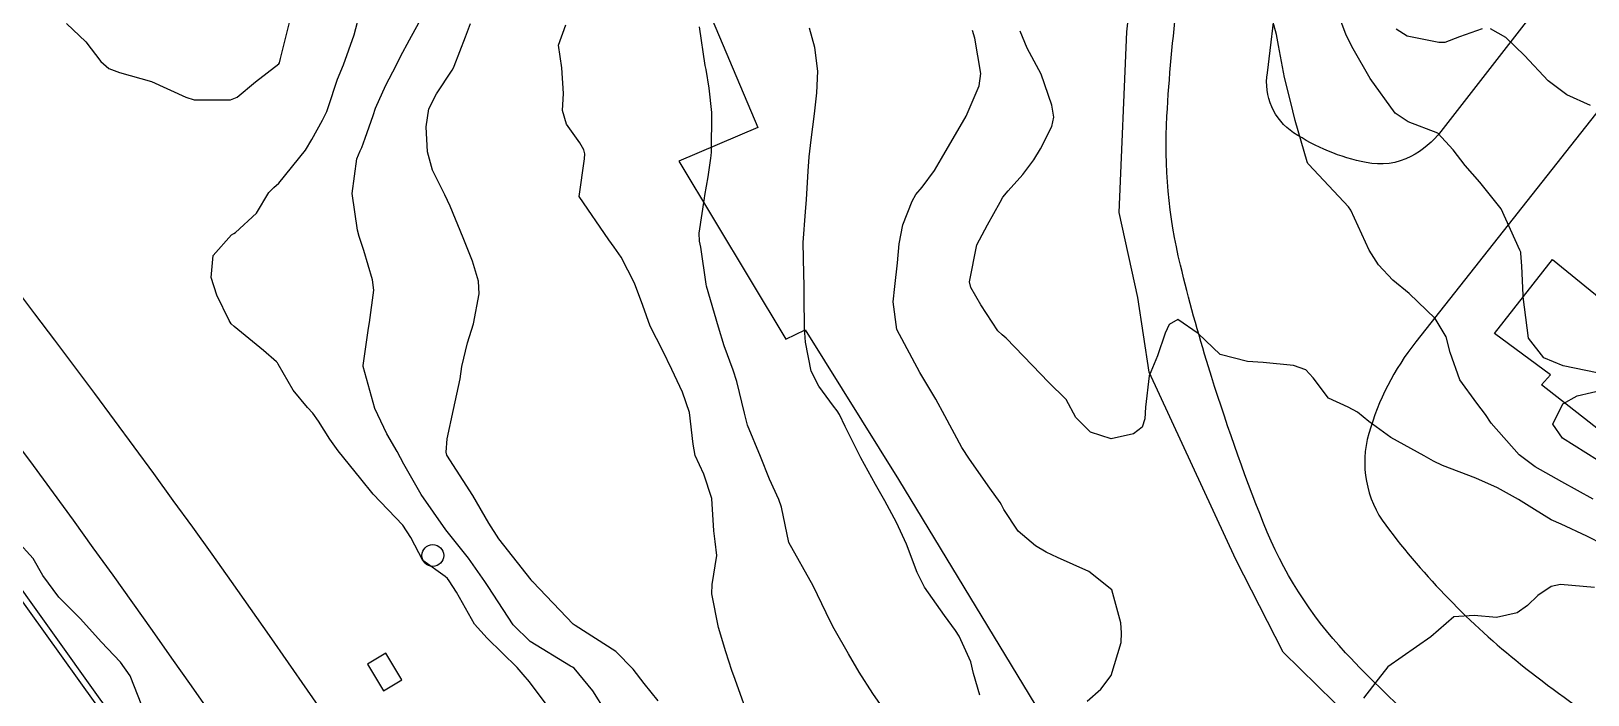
# Model space of a CAD drawing. Header units: metres. Extents: x 318500 to 325275, y 7408834 to 7428799.
# Drawn here: x 320211.8 to 320284.4, y 7410750.4 to 7410781.4 of the extents above; entities that cross this region are included whole.
import ezdxf

# ---------------------------------------------------------------- set-up
doc = ezdxf.new("R2010")
doc.units = ezdxf.units.M
doc.header["$MEASUREMENT"] = 0
for name, color, linetype in [('Armário', 45, 'Continuous'), ('Canaleta de Drenagem', 151, 'Continuous'), ('Curvas de Nivel 1m', 11, 'Continuous'), ('Curvas de Nivel 5m', 15, 'Continuous'), ('Edificações', 30, 'Continuous'), ('Linha Férrea', 20, 'Continuous'), ('Postes', 20, 'Continuous'), ('Vias Primárias', 230, 'Continuous')]:
    doc.layers.add(name, color=color, linetype=linetype)

msp = doc.modelspace()

# ---------------------------------------------------------------- linework, layer by layer
at = {"layer": 'Armário'}
msp.add_lwpolyline([(320227.526, 7410751.835), (320228.277, 7410750.585), (320229.126, 7410751.095), (320228.376, 7410752.345)], close=True, dxfattribs=at)
at = {"layer": 'Canaleta de Drenagem'}
for points in [[(320234.279, 7410717.589), (320234.538, 7410718.17, 0.190757), (320234.58, 7410719.184), (320232.571, 7410722.911), (320230.497, 7410726.643), (320225.814, 7410734.398), (320220.687, 7410741.912), (320214.818, 7410750.03), (320207.859, 7410759.732), (320198.444, 7410772.207), (320190.764, 7410782.293), (320176.994, 7410797.454)], [(320234.553, 7410717.467), (320234.812, 7410718.048, 0.194627), (320234.855, 7410719.306), (320232.834, 7410723.055), (320230.757, 7410726.794), (320226.066, 7410734.56), (320220.932, 7410742.085), (320215.061, 7410750.205), (320208.101, 7410759.91), (320198.683, 7410772.389), (320190.995, 7410782.485), (320177.216, 7410797.655)]]:
    msp.add_lwpolyline(points, format="xyb", dxfattribs=at)
at = {"layer": 'Curvas de Nivel 1m', "flags": 128}
for points, elevation in [([(320284.691, 7410759.522), (320283.22, 7410760.329), (320281.98, 7410761.039), (320281.238, 7410761.596), (320279.93, 7410763.07), (320279.665, 7410763.475), (320279.269, 7410764.005), (320278.467, 7410765.088), (320278.023, 7410766.375), (320277.834, 7410767.102), (320277.323, 7410767.962), (320276.098, 7410769.122), (320275.346, 7410769.749), (320274.669, 7410770.456), (320274.239, 7410771.147), (320273.388, 7410773.007), (320273.284, 7410773.162), (320271.419, 7410775.135), (320271.381, 7410775.19), (320271.354, 7410775.258), (320270.792, 7410777.196), (320270.565, 7410778.087), (320270.295, 7410779.202), (320270.016, 7410780.681), (320269.918, 7410781.206), (320269.515, 7410782.668)], 751), ([(320284.871, 7410765.419), (320283.291, 7410765.754), (320282.383, 7410766.12), (320281.665, 7410767.045), (320281.423, 7410768.964), (320281.421, 7410769.049), (320281.353, 7410770.397), (320281.318, 7410771.009), (320281.307, 7410771.051), (320281.273, 7410771.139), (320280.397, 7410773.065), (320279.409, 7410774.321), (320278.71, 7410775.091), (320278.155, 7410775.827), (320277.435, 7410776.598), (320276.053, 7410777.124), (320275.446, 7410777.534), (320274.289, 7410779.148), (320273.491, 7410780.529), (320273.174, 7410781.165), (320272.717, 7410782.376)], 752), ([(320213.487, 7410781.708), (320214.388, 7410780.856), (320215.091, 7410779.936), (320215.465, 7410779.62), (320215.957, 7410779.43), (320217.457, 7410779.016), (320219.056, 7410778.276), (320219.444, 7410778.147), (320221.139, 7410778.16), (320221.446, 7410778.279), (320222.3, 7410778.999), (320223.388, 7410779.831), (320223.421, 7410779.88), (320223.472, 7410780.076), (320223.896, 7410781.824)], 742), ([(320236.083, 7410749.65), (320235.083, 7410751.007), (320234.778, 7410751.356), (320234.507, 7410751.669), (320233.11, 7410753.037), (320232.52, 7410753.699), (320231.668, 7410755.186), (320231.336, 7410755.717), (320231.256, 7410755.823), (320231.152, 7410755.914), (320230.098, 7410756.675), (320229.539, 7410757.744), (320229.178, 7410758.31), (320227.79, 7410759.764), (320227.211, 7410760.47), (320226.161, 7410761.786), (320225.766, 7410762.323), (320225.244, 7410763.164), (320224.977, 7410763.534), (320224.718, 7410763.808), (320224.058, 7410764.614), (320223.362, 7410765.829), (320223.332, 7410765.881), (320223.282, 7410765.934), (320222.67, 7410766.455), (320221.306, 7410767.582), (320221.165, 7410767.71), (320221.065, 7410767.854), (320220.496, 7410769.037), (320220.226, 7410769.867), (320220.325, 7410770.886), (320221.176, 7410771.853), (320221.292, 7410771.92), (320221.362, 7410771.962), (320222.34, 7410772.875), (320222.925, 7410773.835), (320223.161, 7410774.064), (320223.394, 7410774.265), (320224.627, 7410775.812), (320224.925, 7410776.3), (320225.431, 7410777.209), (320225.628, 7410777.606), (320225.696, 7410777.796), (320226.132, 7410779.118), (320226.4, 7410779.786), (320226.898, 7410781.192), (320227.065, 7410781.776)], 743), ([(320238.632, 7410749.617), (320238.041, 7410750.587), (320237.161, 7410751.639), (320237.091, 7410751.689), (320236.988, 7410751.744), (320235.109, 7410752.896), (320234.313, 7410753.672), (320233.147, 7410755.46), (320233.003, 7410755.692), (320232.229, 7410756.772), (320231.484, 7410757.715), (320231.176, 7410758.103), (320230.03, 7410759.738), (320229.221, 7410761.163), (320228.901, 7410761.753), (320228.424, 7410762.573), (320227.871, 7410763.764), (320227.329, 7410765.72), (320227.32, 7410765.77), (320227.573, 7410767.5), (320227.619, 7410767.767), (320227.816, 7410769.274), (320227.763, 7410769.766), (320227.35, 7410771.124), (320227.143, 7410771.773), (320227.061, 7410772.078), (320226.814, 7410773.779), (320227.029, 7410775.398), (320227.189, 7410775.773), (320227.256, 7410775.928), (320227.419, 7410776.373), (320227.783, 7410777.418), (320227.899, 7410777.765), (320228.383, 7410778.834), (320228.856, 7410779.756), (320229.059, 7410780.169), (320229.482, 7410780.948), (320229.913, 7410781.744)], 744), ([(320245.075, 7410749.981), (320244.666, 7410751.116), (320244.514, 7410751.539), (320244.236, 7410752.41), (320243.901, 7410753.548), (320243.591, 7410755.105), (320243.601, 7410755.553), (320243.82, 7410756.901), (320243.732, 7410757.552), (320243.678, 7410758.046), (320243.59, 7410759.554), (320243.217, 7410760.695), (320242.808, 7410761.566), (320242.713, 7410762.092), (320242.54, 7410763.571), (320242.215, 7410764.521), (320241.725, 7410765.583), (320241.293, 7410766.448), (320240.708, 7410767.596), (320240.366, 7410768.558), (320239.982, 7410769.604), (320239.352, 7410770.817), (320239.027, 7410771.285), (320238.776, 7410771.619), (320237.39, 7410773.64), (320237.643, 7410775.41), (320237.658, 7410775.636), (320237.611, 7410775.827), (320237.425, 7410776.144), (320236.802, 7410777.021), (320236.623, 7410777.652), (320236.661, 7410778.443), (320236.581, 7410779.653), (320236.435, 7410780.706), (320236.773, 7410781.651)], 746), ([(320251.804, 7410749.439), (320251.085, 7410750.457), (320250.457, 7410751.46), (320249.962, 7410752.321), (320249.287, 7410753.477), (320249.125, 7410753.8), (320248.313, 7410755.488), (320247.18, 7410757.5), (320246.832, 7410759.149), (320246.701, 7410759.515), (320246.272, 7410760.461), (320245.85, 7410761.524), (320245.252, 7410762.979), (320245.1, 7410763.532), (320244.747, 7410765.01), (320244.575, 7410765.541), (320244.165, 7410766.679), (320243.894, 7410767.551), (320243.338, 7410769.458), (320243.316, 7410769.56), (320243.069, 7410771.276), (320243.015, 7410771.565), (320242.993, 7410771.938), (320243.24, 7410773.562), (320243.263, 7410773.69), (320243.405, 7410774.56), (320243.54, 7410775.437), (320243.557, 7410775.558), (320243.573, 7410775.709), (320243.576, 7410777.558), (320243.457, 7410778.699), (320243.313, 7410779.562), (320243.28, 7410779.756), (320243.003, 7410781.567)], 747), ([(320256.09, 7410750.38), (320255.794, 7410751.39), (320255.657, 7410751.943), (320255.117, 7410753.131), (320254.941, 7410753.402), (320254.43, 7410754.108), (320253.503, 7410755.416), (320253.16, 7410756.105), (320252.66, 7410757.428), (320252.199, 7410758.444), (320251.658, 7410759.443), (320251.212, 7410760.219), (320250.527, 7410761.461), (320249.801, 7410762.922), (320249.53, 7410763.476), (320249.43, 7410763.646), (320249.264, 7410763.86), (320248.575, 7410764.793), (320248.221, 7410765.496), (320247.949, 7410766.851), (320247.905, 7410767.501), (320247.887, 7410768.946), (320247.89, 7410769.502), (320247.875, 7410770.032), (320247.842, 7410771.503), (320247.946, 7410772.937), (320248.002, 7410773.501), (320248.082, 7410774.827), (320248.124, 7410775.499), (320248.219, 7410776.289), (320248.376, 7410777.496), (320248.476, 7410778.474), (320248.527, 7410779.494), (320248.385, 7410780.598), (320248.132, 7410781.501)], 748), ([(320261.082, 7410750.102), (320261.732, 7410750.669), (320262.21, 7410751.303), (320262.668, 7410752.849), (320262.684, 7410753.297), (320262.664, 7410753.76), (320262.238, 7410755.304), (320261.162, 7410756.151), (320259.705, 7410756.802), (320259.176, 7410757.054), (320258.678, 7410757.348), (320257.866, 7410758.039), (320257.197, 7410759.053), (320257.091, 7410759.264), (320257.03, 7410759.373), (320256.551, 7410760.038), (320255.594, 7410761.395), (320255.238, 7410761.943), (320254.445, 7410763.412), (320254.037, 7410764.188), (320253.28, 7410765.43), (320252.214, 7410767.441), (320252.042, 7410768.731), (320252.12, 7410769.442), (320252.242, 7410770.551), (320252.321, 7410771.44), (320252.491, 7410772.321), (320252.926, 7410773.435), (320253.095, 7410773.733), (320253.4, 7410774.077), (320253.972, 7410774.861), (320254.3, 7410775.417), (320255.44, 7410777.4), (320256.051, 7410778.801), (320256.129, 7410779.39), (320255.853, 7410781.036), (320255.748, 7410781.396)], 749), ([(320279.504, 7410781.461), (320278.446, 7410781.096), (320277.771, 7410780.831), (320277.496, 7410780.824), (320276.012, 7410781.125), (320275.503, 7410781.445)], 753), ([(320284.57, 7410777.896), (320283.46, 7410778.387), (320282.591, 7410779.039), (320281.488, 7410780.225), (320280.62, 7410781.063), (320279.895, 7410781.465)], 753), ([(320284.885, 7410761.354), (320283.25, 7410762.379), (320282.801, 7410763.027), (320283.27, 7410763.982), (320283.934, 7410764.352), (320285.277, 7410764.656)], 752), ([(320217.004, 7410749.901), (320216.459, 7410751.292), (320216, 7410751.921), (320215.104, 7410752.868), (320214.141, 7410753.945), (320213.135, 7410754.96), (320212.385, 7410755.971), (320211.937, 7410756.757), (320211.166, 7410757.602)], 742), ([(320284.746, 7410755.414), (320283.158, 7410755.553), (320282.721, 7410755.462), (320282.109, 7410755.036), (320281.618, 7410754.568), (320281.138, 7410754.233), (320280.185, 7410754.014), (320279.135, 7410754.104), (320278.184, 7410754.04), (320277.12, 7410753.1), (320275.106, 7410751.702), (320274.658, 7410751.137), (320273.982, 7410750.251)], 749)]:
    msp.add_lwpolyline(points, dxfattribs=dict(at, elevation=elevation))
at = {"layer": 'Curvas de Nivel 5m', "flags": 128}
for points, elevation in [([(320241.075, 7410750.115), (320240.423, 7410750.929), (320239.914, 7410751.598), (320239.102, 7410752.418), (320237.208, 7410753.639), (320237.121, 7410753.7), (320235.229, 7410755.669), (320235.19, 7410755.709), (320235.151, 7410755.76), (320233.643, 7410757.685), (320233.181, 7410758.405), (320232.434, 7410759.701), (320231.228, 7410761.586), (320231.196, 7410761.721), (320231.236, 7410762.349), (320231.539, 7410763.716), (320231.841, 7410765.142), (320231.921, 7410765.71), (320232.185, 7410766.818), (320232.46, 7410767.703), (320232.729, 7410769.104), (320232.704, 7410769.699), (320232.421, 7410770.627), (320231.98, 7410771.711), (320231.382, 7410773.202), (320231.131, 7410773.724), (320230.548, 7410774.879), (320230.326, 7410775.736), (320230.262, 7410776.902), (320230.386, 7410777.736), (320230.741, 7410778.44), (320231.467, 7410779.54), (320231.534, 7410779.654), (320231.568, 7410779.719), (320232.102, 7410781.099), (320232.33, 7410781.708)], 745), ([(320285.184, 7410757.402), (320284.392, 7410757.803), (320283.193, 7410758.362), (320282.728, 7410758.559), (320281.952, 7410759.039), (320281.207, 7410759.517), (320280.218, 7410760.062), (320279.221, 7410760.507), (320277.661, 7410761.096), (320277.233, 7410761.3), (320276.801, 7410761.542), (320275.249, 7410762.411), (320274.221, 7410763.146), (320273.698, 7410763.587), (320273.267, 7410763.82), (320272.346, 7410764.244), (320271.63, 7410765.185), (320271.285, 7410765.557), (320270.717, 7410765.768), (320269.29, 7410765.902), (320268.564, 7410765.948), (320267.296, 7410766.281), (320266.262, 7410767.256), (320265.32, 7410767.913), (320264.91, 7410767.68), (320264.721, 7410767.276), (320264.361, 7410766.213), (320263.976, 7410765.283), (320263.807, 7410763.826), (320263.784, 7410763.282), (320263.648, 7410762.891), (320263.249, 7410762.571), (320262.212, 7410762.339), (320261.25, 7410762.655), (320260.552, 7410763.331), (320260.109, 7410764.178), (320259.277, 7410765.004), (320258.926, 7410765.354), (320257.305, 7410767.043), (320257.128, 7410767.193), (320256.922, 7410767.376), (320256.123, 7410768.593), (320255.664, 7410769.395), (320255.606, 7410769.659), (320255.938, 7410771.391), (320256.436, 7410772.323), (320257.029, 7410773.375), (320257.157, 7410773.61), (320257.398, 7410773.913), (320258.094, 7410774.679), (320258.6, 7410775.358), (320258.911, 7410775.869), (320259.436, 7410776.915), (320259.537, 7410777.349), (320259.448, 7410777.91), (320258.945, 7410779.355), (320258.292, 7410780.558), (320257.958, 7410781.365)], 750)]:
    msp.add_lwpolyline(points, dxfattribs=dict(at, elevation=elevation))
at = {"layer": 'Edificações'}
for points in [[(320275.778, 7410746.956), (320270.224, 7410752.397), (320268.016, 7410756.709), (320263.973, 7410765.453), (320263.453, 7410768.93), (320262.586, 7410772.897), (320262.933, 7410781.326), (320263.975, 7410790.554), (320264.462, 7410796.941), (320263.976, 7410801.062), (320259.122, 7410799.227), (320258.567, 7410800.612), (320257.665, 7410800.197), (320256.417, 7410803.66), (320259.122, 7410804.816), (320255.272, 7410813.94), (320261.896, 7410816.098), (320260.925, 7410818.453), (320261.826, 7410818.834), (320261.098, 7410821.061), (320261.965, 7410821.442), (320259.711, 7410826.083), (320261.817, 7410826.838), (320261.437, 7410843.237)], [(320241.933, 7410785.858), (320245.732, 7410776.861), (320242.047, 7410775.286), (320247.042, 7410766.993), (320247.94, 7410767.423), (320252.291, 7410760.449), (320259.48, 7410748.585)], [(320288.588, 7410759.911), (320282.28, 7410764.867), (320282.7, 7410765.329), (320280.093, 7410767.261), (320282.783, 7410770.714), (320285.222, 7410768.74)]]:
    msp.add_lwpolyline(points, dxfattribs=at)
at = {"layer": 'Linha Férrea'}
for points in [[(320278.586, 7410637.586, 0.100983), (320172.348, 7410808.477, 0.013159), (320105.116, 7410877.284), (320077.103, 7410905.542, -0.026864), (320028.438, 7410961.98, -0.102439), (319965.896, 7411094.642, -0.053533), (319954.368, 7411181.564), (319952.78, 7411225.236, -0.009762), (319952.576, 7411330.857), (319952.634, 7411390.844), (319952.34, 7411429.828, -0.008197), (319952.807, 7411504.548, -0.011538), (319954.311, 7411568.679, -0.05682), (319977.945, 7411719.71, -0.025283), (319999.761, 7411780.131, -0.012111), (320067.92, 7411932.396)], [(320282.851, 7410638.027, 0.100687), (320180.06, 7410806.177, 0.011092), (320120.466, 7410867.672, -0.002948), (320074.601, 7410914.641, -0.012103), (320041.955, 7410951.321, -0.045686), (320001.626, 7411011.637, -0.107338), (319959.135, 7411167.149, -0.013326), (319956.166, 7411264.323), (319956.87, 7411367.641), (319956.367, 7411462.441, -0.006604), (319958.562, 7411572.592, -0.050397), (319978.275, 7411705.857, -0.036163), (320008.849, 7411791.346), (320030.524, 7411841.112, -0.005892)]]:
    msp.add_lwpolyline(points, format="xyb", dxfattribs=at)
at = {"layer": 'Postes'}
msp.add_circle((320230.568, 7410756.899), 0.509, dxfattribs=at)
at = {"layer": 'Vias Primárias'}
for points in [[(320296.241, 7410800.295), (320284.067, 7410785.032), (320277.588, 7410776.679, -0.108915), (320276.191, 7410775.516, -0.1713), (320274.095, 7410775.225, -0.095512), (320270.719, 7410776.621, -0.296005), (320269.496, 7410779.412), (320271.592, 7410797), (320275.324, 7410825.835), (320276.258, 7410838.442, 0.031945), (320276.317, 7410844.198, 0.000606), (320275.733, 7410854.809, 0.042592), (320274.785, 7410861.472, 0.05386), (320271.314, 7410871.472, 0.048393), (320268.972, 7410875.394, 0.042006), (320262.873, 7410882.36, 0.092841), (320253.882, 7410888.285, 0.0608), (320247.148, 7410890.192, 0.068176), (320237.252, 7410890.375, 0.012987), (320228.661, 7410889.132, -0.048663), (320222.151, 7410888.659, -0.037929), (320212.401, 7410889.644, 0.012451), (320206.193, 7410890.592, -0.005721)], [(320374.295, 7410886.462), (320358.352, 7410867.855), (320345.89, 7410854.368), (320334.895, 7410840.7), (320324.015, 7410826.921), (320310.493, 7410809.376), (320300.29, 7410796.949), (320289.97, 7410784.065), (320276.41, 7410766.86, 0.097214), (320274.224, 7410762.595, 0.235323), (320275.014, 7410758.311, 0.063029), (320281.301, 7410751.834, 0.047129), (320289.82, 7410746.25, 0.072943), (320298.329, 7410743.236, 0.17509), (320303.484, 7410744.026, 0.124854), (320304.993, 7410745.422), (320317.679, 7410762.617), (320325.702, 7410772.455), (320374.195, 7410833.213), (320379.232, 7410839.276), (320395.023, 7410858.001)], [(320280.847, 7410745.565, -0.047059), (320273.144, 7410752.363, -0.094524), (320269.311, 7410758.406, -0.019287), (320266.744, 7410765.705, -0.015363), (320265.438, 7410770.446, -0.074008), (320264.808, 7410777.395, -0.033613), (320266.16, 7410788.2, 0.053271), (320266.793, 7410795.599, 0.050211), (320266.567, 7410797.443, -0.013986), (320265.667, 7410802.031, -0.007152), (320264.18, 7410811.764, -0.014969), (320263.275, 7410820.158, -0.02302), (320263.005, 7410828.768, 0.008901), (320262.96, 7410843.145, 0.0372), (320261.879, 7410854.454, 0.110065), (320258.903, 7410861.715, 0.192453), (320253.223, 7410865.456, 0.125761), (320249.485, 7410865.276, 0.052639), (320246.952, 7410864.195), (320238.521, 7410857.836), (320231.668, 7410853.286), (320228.065, 7410851.756), (320215.36, 7410848.425), (320200.079, 7410845.274)]]:
    msp.add_lwpolyline(points, format="xyb", dxfattribs=at)

doc.saveas('drawing.dxf')
